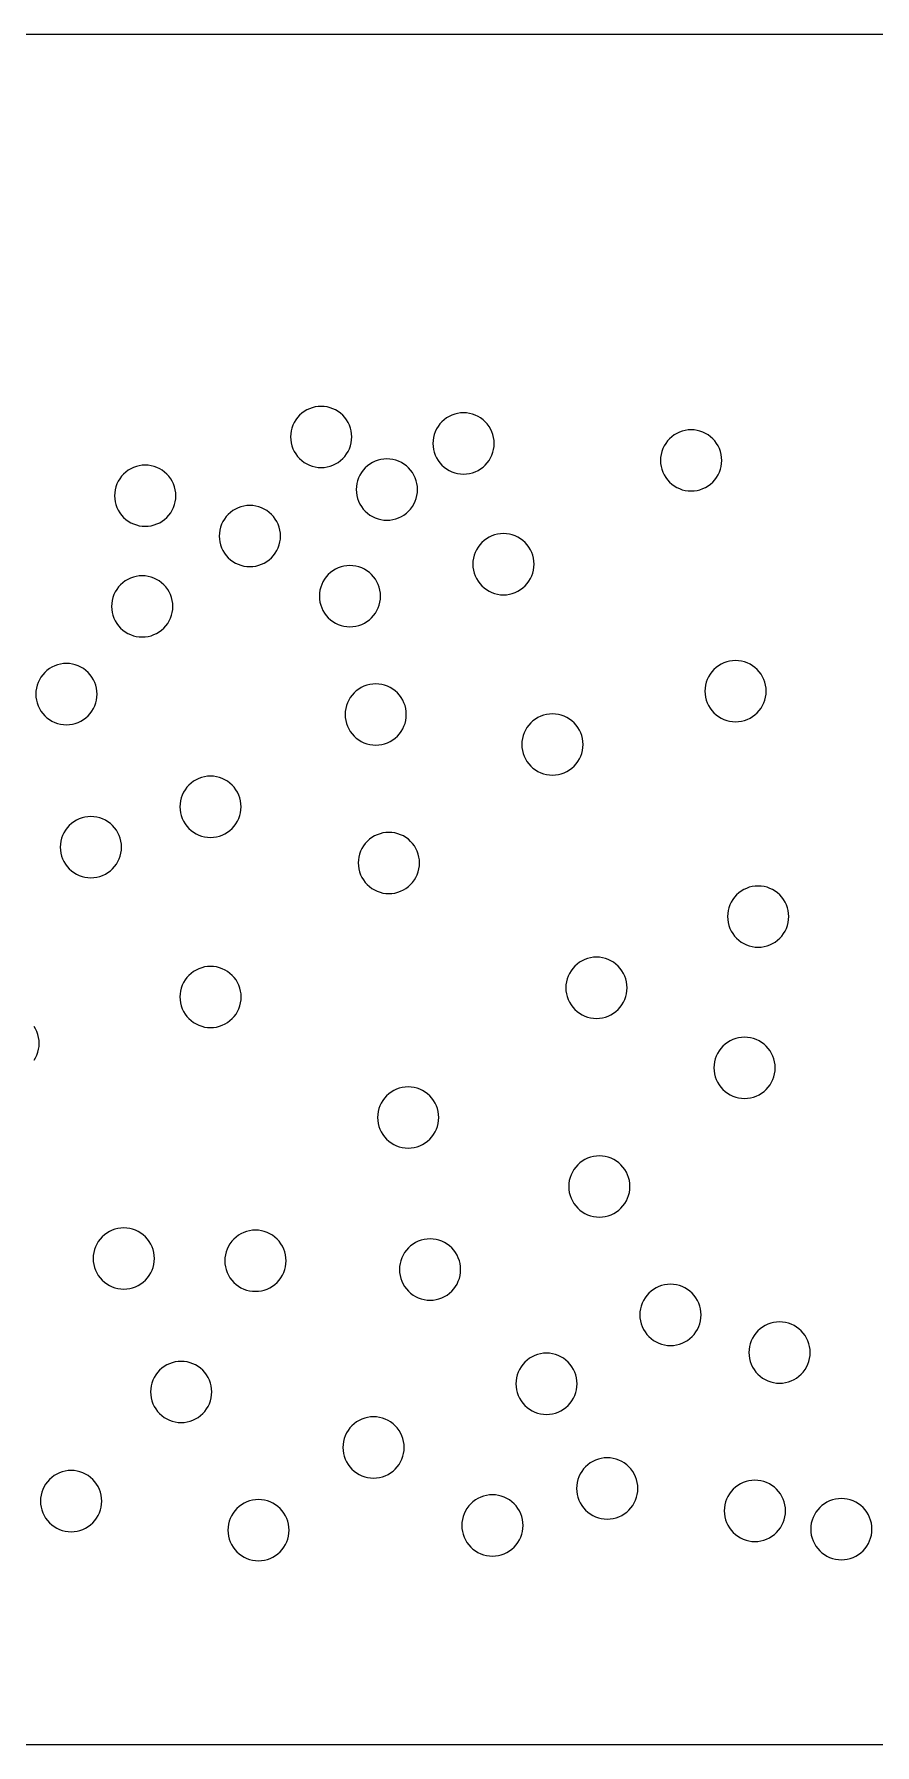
# Model space of a CAD drawing. Header units: millimetres. Extents: x 0 to 406, y 0 to 84.
# Drawn here: x 238.9 to 280.1, y 0 to 83.8 of the extents above; entities that cross this region are included whole.
import ezdxf

# ---------------------------------------------------------------- set-up
doc = ezdxf.new("R2010")
doc.units = ezdxf.units.MM

msp = doc.modelspace()

# ---------------------------------------------------------------- linework, layer by layer
at = {"color": 0}
for points in [[(0, 0), (0, 83.82), (406.4, 83.82), (406.4, 0), (0, 0)], [(254.05, 63.023), (254.149, 63.132), (254.236, 63.251), (254.312, 63.377), (254.375, 63.51), (254.425, 63.649), (254.46, 63.791), (254.482, 63.937), (254.489, 64.084), (254.482, 64.231), (254.46, 64.377), (254.425, 64.519), (254.375, 64.658), (254.312, 64.791), (254.236, 64.917), (254.149, 65.036), (254.05, 65.145), (253.941, 65.243), (253.823, 65.331), (253.696, 65.407), (253.563, 65.47), (253.425, 65.519), (253.282, 65.555), (253.136, 65.577), (252.989, 65.584), (252.842, 65.577), (252.697, 65.555), (252.554, 65.519), (252.415, 65.47), (252.282, 65.407), (252.156, 65.331), (252.038, 65.243), (251.929, 65.145), (251.83, 65.036), (251.742, 64.917), (251.666, 64.791), (251.603, 64.658), (251.554, 64.519), (251.518, 64.377), (251.496, 64.231), (251.489, 64.084), (251.496, 63.937), (251.518, 63.791), (251.554, 63.649), (251.603, 63.51), (251.666, 63.377), (251.742, 63.251), (251.83, 63.132), (251.929, 63.023), (252.038, 62.924), (252.156, 62.837), (252.282, 62.761), (252.415, 62.698), (252.554, 62.649), (252.697, 62.613), (252.842, 62.591), (252.989, 62.584), (253.136, 62.591), (253.282, 62.613), (253.425, 62.649), (253.563, 62.698), (253.696, 62.761), (253.823, 62.837), (253.941, 62.924), (254.05, 63.023)], [(261.127, 62.817), (261.215, 62.936), (261.291, 63.062), (261.353, 63.195), (261.403, 63.333), (261.439, 63.476), (261.46, 63.622), (261.468, 63.769), (261.46, 63.916), (261.439, 64.062), (261.403, 64.204), (261.353, 64.343), (261.291, 64.476), (261.215, 64.602), (261.127, 64.72), (261.028, 64.83), (260.919, 64.928), (260.801, 65.016), (260.675, 65.092), (260.542, 65.155), (260.403, 65.204), (260.26, 65.24), (260.115, 65.262), (259.968, 65.269), (259.821, 65.262), (259.675, 65.24), (259.532, 65.204), (259.394, 65.155), (259.261, 65.092), (259.134, 65.016), (259.016, 64.928), (258.907, 64.83), (258.808, 64.72), (258.72, 64.602), (258.645, 64.476), (258.582, 64.343), (258.532, 64.204), (258.496, 64.062), (258.475, 63.916), (258.468, 63.769), (258.475, 63.622), (258.496, 63.476), (258.532, 63.333), (258.582, 63.195), (258.645, 63.062), (258.72, 62.936), (258.808, 62.817), (258.907, 62.708), (259.016, 62.609), (259.134, 62.522), (259.261, 62.446), (259.394, 62.383), (259.532, 62.333), (259.675, 62.298), (259.821, 62.276), (259.968, 62.269), (260.115, 62.276), (260.26, 62.298), (260.403, 62.333), (260.542, 62.383), (260.675, 62.446), (260.801, 62.522), (260.919, 62.609), (261.028, 62.708), (261.127, 62.817)], [(272.177, 61.877), (272.276, 61.986), (272.364, 62.105), (272.44, 62.231), (272.503, 62.364), (272.552, 62.502), (272.588, 62.645), (272.61, 62.791), (272.617, 62.938), (272.61, 63.085), (272.588, 63.231), (272.552, 63.373), (272.503, 63.512), (272.44, 63.645), (272.364, 63.771), (272.276, 63.889), (272.177, 63.999), (272.068, 64.097), (271.95, 64.185), (271.824, 64.261), (271.691, 64.324), (271.552, 64.373), (271.409, 64.409), (271.264, 64.431), (271.117, 64.438), (270.97, 64.431), (270.824, 64.409), (270.681, 64.373), (270.543, 64.324), (270.41, 64.261), (270.283, 64.185), (270.165, 64.097), (270.056, 63.999), (269.957, 63.889), (269.87, 63.771), (269.794, 63.645), (269.731, 63.512), (269.681, 63.373), (269.646, 63.231), (269.624, 63.085), (269.617, 62.938), (269.624, 62.791), (269.646, 62.645), (269.681, 62.502), (269.731, 62.364), (269.794, 62.231), (269.87, 62.105), (269.957, 61.986), (270.056, 61.877), (270.165, 61.778), (270.283, 61.691), (270.41, 61.615), (270.543, 61.552), (270.681, 61.502), (270.824, 61.467), (270.97, 61.445), (271.117, 61.438), (271.264, 61.445), (271.409, 61.467), (271.552, 61.502), (271.691, 61.552), (271.824, 61.615), (271.95, 61.691), (272.068, 61.778), (272.177, 61.877)], [(257.271, 60.445), (257.37, 60.554), (257.457, 60.672), (257.533, 60.798), (257.596, 60.931), (257.646, 61.07), (257.681, 61.213), (257.703, 61.358), (257.71, 61.505), (257.703, 61.652), (257.681, 61.798), (257.646, 61.941), (257.596, 62.079), (257.533, 62.212), (257.457, 62.339), (257.37, 62.457), (257.271, 62.566), (257.162, 62.665), (257.044, 62.752), (256.917, 62.828), (256.784, 62.891), (256.646, 62.941), (256.503, 62.976), (256.357, 62.998), (256.21, 63.005), (256.063, 62.998), (255.918, 62.976), (255.775, 62.941), (255.636, 62.891), (255.503, 62.828), (255.377, 62.752), (255.259, 62.665), (255.15, 62.566), (255.051, 62.457), (254.963, 62.339), (254.887, 62.212), (254.824, 62.079), (254.775, 61.941), (254.739, 61.798), (254.717, 61.652), (254.71, 61.505), (254.717, 61.358), (254.739, 61.213), (254.775, 61.07), (254.824, 60.931), (254.887, 60.798), (254.963, 60.672), (255.051, 60.554), (255.15, 60.445), (255.259, 60.346), (255.377, 60.258), (255.503, 60.182), (255.636, 60.119), (255.775, 60.07), (255.918, 60.034), (256.063, 60.012), (256.21, 60.005), (256.357, 60.012), (256.503, 60.034), (256.646, 60.07), (256.784, 60.119), (256.917, 60.182), (257.044, 60.258), (257.162, 60.346), (257.271, 60.445)], [(245.428, 60.146), (245.527, 60.255), (245.615, 60.374), (245.69, 60.5), (245.753, 60.633), (245.803, 60.772), (245.839, 60.914), (245.86, 61.06), (245.868, 61.207), (245.86, 61.354), (245.839, 61.5), (245.803, 61.642), (245.753, 61.781), (245.69, 61.914), (245.615, 62.04), (245.527, 62.159), (245.428, 62.268), (245.319, 62.366), (245.201, 62.454), (245.075, 62.53), (244.942, 62.593), (244.803, 62.642), (244.66, 62.678), (244.515, 62.7), (244.368, 62.707), (244.221, 62.7), (244.075, 62.678), (243.932, 62.642), (243.794, 62.593), (243.66, 62.53), (243.534, 62.454), (243.416, 62.366), (243.307, 62.268), (243.208, 62.159), (243.12, 62.04), (243.045, 61.914), (242.982, 61.781), (242.932, 61.642), (242.896, 61.5), (242.875, 61.354), (242.868, 61.207), (242.875, 61.06), (242.896, 60.914), (242.932, 60.772), (242.982, 60.633), (243.045, 60.5), (243.12, 60.374), (243.208, 60.255), (243.307, 60.146), (243.416, 60.047), (243.534, 59.96), (243.66, 59.884), (243.794, 59.821), (243.932, 59.772), (244.075, 59.736), (244.221, 59.714), (244.368, 59.707), (244.515, 59.714), (244.66, 59.736), (244.803, 59.772), (244.942, 59.821), (245.075, 59.884), (245.201, 59.96), (245.319, 60.047), (245.428, 60.146)], [(250.555, 58.17), (250.654, 58.279), (250.742, 58.397), (250.818, 58.523), (250.881, 58.656), (250.93, 58.795), (250.966, 58.938), (250.988, 59.083), (250.995, 59.23), (250.988, 59.377), (250.966, 59.523), (250.93, 59.666), (250.881, 59.804), (250.818, 59.937), (250.742, 60.064), (250.654, 60.182), (250.555, 60.291), (250.446, 60.39), (250.328, 60.477), (250.202, 60.553), (250.069, 60.616), (249.93, 60.666), (249.787, 60.701), (249.642, 60.723), (249.495, 60.73), (249.348, 60.723), (249.202, 60.701), (249.059, 60.666), (248.921, 60.616), (248.788, 60.553), (248.661, 60.477), (248.543, 60.39), (248.434, 60.291), (248.335, 60.182), (248.248, 60.064), (248.172, 59.937), (248.109, 59.804), (248.059, 59.666), (248.024, 59.523), (248.002, 59.377), (247.995, 59.23), (248.002, 59.083), (248.024, 58.938), (248.059, 58.795), (248.109, 58.656), (248.172, 58.523), (248.248, 58.397), (248.335, 58.279), (248.434, 58.17), (248.543, 58.071), (248.661, 57.983), (248.788, 57.907), (248.921, 57.844), (249.059, 57.795), (249.202, 57.759), (249.348, 57.737), (249.495, 57.73), (249.642, 57.737), (249.787, 57.759), (249.93, 57.795), (250.069, 57.844), (250.202, 57.907), (250.328, 57.983), (250.446, 58.071), (250.555, 58.17)], [(262.982, 56.789), (263.081, 56.898), (263.168, 57.017), (263.244, 57.143), (263.307, 57.276), (263.356, 57.415), (263.392, 57.557), (263.414, 57.703), (263.421, 57.85), (263.414, 57.997), (263.392, 58.143), (263.356, 58.285), (263.307, 58.424), (263.244, 58.557), (263.168, 58.683), (263.081, 58.802), (262.982, 58.911), (262.873, 59.01), (262.754, 59.097), (262.628, 59.173), (262.495, 59.236), (262.356, 59.285), (262.214, 59.321), (262.068, 59.343), (261.921, 59.35), (261.774, 59.343), (261.628, 59.321), (261.486, 59.285), (261.347, 59.236), (261.214, 59.173), (261.088, 59.097), (260.969, 59.01), (260.86, 58.911), (260.762, 58.802), (260.674, 58.683), (260.598, 58.557), (260.535, 58.424), (260.486, 58.285), (260.45, 58.143), (260.428, 57.997), (260.421, 57.85), (260.428, 57.703), (260.45, 57.557), (260.486, 57.415), (260.535, 57.276), (260.598, 57.143), (260.674, 57.017), (260.762, 56.898), (260.86, 56.789), (260.969, 56.691), (261.088, 56.603), (261.214, 56.527), (261.347, 56.464), (261.486, 56.415), (261.628, 56.379), (261.774, 56.357), (261.921, 56.35), (262.068, 56.357), (262.214, 56.379), (262.356, 56.415), (262.495, 56.464), (262.628, 56.527), (262.754, 56.603), (262.873, 56.691), (262.982, 56.789)], [(245.281, 54.723), (245.38, 54.832), (245.468, 54.95), (245.543, 55.077), (245.606, 55.21), (245.656, 55.348), (245.692, 55.491), (245.713, 55.637), (245.72, 55.784), (245.713, 55.931), (245.692, 56.076), (245.656, 56.219), (245.606, 56.358), (245.543, 56.491), (245.468, 56.617), (245.38, 56.735), (245.281, 56.845), (245.172, 56.943), (245.054, 57.031), (244.927, 57.107), (244.794, 57.17), (244.656, 57.219), (244.513, 57.255), (244.367, 57.277), (244.22, 57.284), (244.073, 57.277), (243.928, 57.255), (243.785, 57.219), (243.646, 57.17), (243.513, 57.107), (243.387, 57.031), (243.269, 56.943), (243.16, 56.845), (243.061, 56.735), (242.973, 56.617), (242.897, 56.491), (242.835, 56.358), (242.785, 56.219), (242.749, 56.076), (242.728, 55.931), (242.72, 55.784), (242.728, 55.637), (242.749, 55.491), (242.785, 55.348), (242.835, 55.21), (242.897, 55.077), (242.973, 54.95), (243.061, 54.832), (243.16, 54.723), (243.269, 54.624), (243.387, 54.537), (243.513, 54.461), (243.646, 54.398), (243.785, 54.348), (243.928, 54.313), (244.073, 54.291), (244.22, 54.284), (244.367, 54.291), (244.513, 54.313), (244.656, 54.348), (244.794, 54.398), (244.927, 54.461), (245.054, 54.537), (245.172, 54.624), (245.281, 54.723)], [(255.461, 55.224), (255.559, 55.333), (255.647, 55.452), (255.723, 55.578), (255.786, 55.711), (255.835, 55.849), (255.871, 55.992), (255.893, 56.138), (255.9, 56.285), (255.893, 56.432), (255.871, 56.578), (255.835, 56.72), (255.786, 56.859), (255.723, 56.992), (255.647, 57.118), (255.559, 57.236), (255.461, 57.346), (255.352, 57.444), (255.233, 57.532), (255.107, 57.608), (254.974, 57.671), (254.835, 57.72), (254.693, 57.756), (254.547, 57.778), (254.4, 57.785), (254.253, 57.778), (254.107, 57.756), (253.965, 57.72), (253.826, 57.671), (253.693, 57.608), (253.567, 57.532), (253.448, 57.444), (253.339, 57.346), (253.24, 57.236), (253.153, 57.118), (253.077, 56.992), (253.014, 56.859), (252.965, 56.72), (252.929, 56.578), (252.907, 56.432), (252.9, 56.285), (252.907, 56.138), (252.929, 55.992), (252.965, 55.849), (253.014, 55.711), (253.077, 55.578), (253.153, 55.452), (253.24, 55.333), (253.339, 55.224), (253.448, 55.125), (253.567, 55.038), (253.693, 54.962), (253.826, 54.899), (253.965, 54.849), (254.107, 54.814), (254.253, 54.792), (254.4, 54.785), (254.547, 54.792), (254.693, 54.814), (254.835, 54.849), (254.974, 54.899), (255.107, 54.962), (255.233, 55.038), (255.352, 55.125), (255.461, 55.224)], [(241.565, 50.424), (241.664, 50.533), (241.752, 50.651), (241.828, 50.778), (241.89, 50.911), (241.94, 51.049), (241.976, 51.192), (241.997, 51.338), (242.005, 51.485), (241.997, 51.632), (241.976, 51.777), (241.94, 51.92), (241.89, 52.059), (241.828, 52.192), (241.752, 52.318), (241.664, 52.436), (241.565, 52.545), (241.456, 52.644), (241.338, 52.732), (241.212, 52.808), (241.079, 52.871), (240.94, 52.92), (240.797, 52.956), (240.652, 52.978), (240.505, 52.985), (240.358, 52.978), (240.212, 52.956), (240.069, 52.92), (239.931, 52.871), (239.798, 52.808), (239.671, 52.732), (239.553, 52.644), (239.444, 52.545), (239.345, 52.436), (239.257, 52.318), (239.182, 52.192), (239.119, 52.059), (239.069, 51.92), (239.033, 51.777), (239.012, 51.632), (239.005, 51.485), (239.012, 51.338), (239.033, 51.192), (239.069, 51.049), (239.119, 50.911), (239.182, 50.778), (239.257, 50.651), (239.345, 50.533), (239.444, 50.424), (239.553, 50.325), (239.671, 50.238), (239.798, 50.162), (239.931, 50.099), (240.069, 50.049), (240.212, 50.014), (240.358, 49.992), (240.505, 49.985), (240.652, 49.992), (240.797, 50.014), (240.94, 50.049), (241.079, 50.099), (241.212, 50.162), (241.338, 50.238), (241.456, 50.325), (241.565, 50.424)], [(274.356, 50.569), (274.455, 50.679), (274.543, 50.797), (274.618, 50.923), (274.681, 51.056), (274.731, 51.195), (274.767, 51.337), (274.788, 51.483), (274.796, 51.63), (274.788, 51.777), (274.767, 51.923), (274.731, 52.066), (274.681, 52.204), (274.618, 52.337), (274.543, 52.463), (274.455, 52.582), (274.356, 52.691), (274.247, 52.79), (274.129, 52.877), (274.003, 52.953), (273.87, 53.016), (273.731, 53.066), (273.588, 53.101), (273.443, 53.123), (273.296, 53.13), (273.148, 53.123), (273.003, 53.101), (272.86, 53.066), (272.721, 53.016), (272.588, 52.953), (272.462, 52.877), (272.344, 52.79), (272.235, 52.691), (272.136, 52.582), (272.048, 52.463), (271.973, 52.337), (271.91, 52.204), (271.86, 52.066), (271.824, 51.923), (271.803, 51.777), (271.796, 51.63), (271.803, 51.483), (271.824, 51.337), (271.86, 51.195), (271.91, 51.056), (271.973, 50.923), (272.048, 50.797), (272.136, 50.679), (272.235, 50.569), (272.344, 50.471), (272.462, 50.383), (272.588, 50.307), (272.721, 50.244), (272.86, 50.195), (273.003, 50.159), (273.148, 50.137), (273.296, 50.13), (273.443, 50.137), (273.588, 50.159), (273.731, 50.195), (273.87, 50.244), (274.003, 50.307), (274.129, 50.383), (274.247, 50.471), (274.356, 50.569)], [(256.722, 49.426), (256.821, 49.535), (256.909, 49.653), (256.984, 49.779), (257.047, 49.912), (257.097, 50.051), (257.133, 50.194), (257.154, 50.339), (257.161, 50.486), (257.154, 50.634), (257.133, 50.779), (257.097, 50.922), (257.047, 51.061), (256.984, 51.194), (256.909, 51.32), (256.821, 51.438), (256.722, 51.547), (256.613, 51.646), (256.495, 51.734), (256.369, 51.809), (256.235, 51.872), (256.097, 51.922), (255.954, 51.958), (255.808, 51.979), (255.661, 51.986), (255.514, 51.979), (255.369, 51.958), (255.226, 51.922), (255.087, 51.872), (254.954, 51.809), (254.828, 51.734), (254.71, 51.646), (254.601, 51.547), (254.502, 51.438), (254.414, 51.32), (254.339, 51.194), (254.276, 51.061), (254.226, 50.922), (254.19, 50.779), (254.169, 50.634), (254.161, 50.486), (254.169, 50.339), (254.19, 50.194), (254.226, 50.051), (254.276, 49.912), (254.339, 49.779), (254.414, 49.653), (254.502, 49.535), (254.601, 49.426), (254.71, 49.327), (254.828, 49.239), (254.954, 49.164), (255.087, 49.101), (255.226, 49.051), (255.369, 49.015), (255.514, 48.994), (255.661, 48.986), (255.808, 48.994), (255.954, 49.015), (256.097, 49.051), (256.235, 49.101), (256.369, 49.164), (256.495, 49.239), (256.613, 49.327), (256.722, 49.426)], [(265.38, 47.955), (265.479, 48.064), (265.567, 48.182), (265.642, 48.309), (265.705, 48.442), (265.755, 48.58), (265.791, 48.723), (265.812, 48.869), (265.819, 49.016), (265.812, 49.163), (265.791, 49.308), (265.755, 49.451), (265.705, 49.59), (265.642, 49.723), (265.567, 49.849), (265.479, 49.967), (265.38, 50.076), (265.271, 50.175), (265.153, 50.263), (265.026, 50.339), (264.893, 50.402), (264.755, 50.451), (264.612, 50.487), (264.466, 50.509), (264.319, 50.516), (264.172, 50.509), (264.027, 50.487), (263.884, 50.451), (263.745, 50.402), (263.612, 50.339), (263.486, 50.263), (263.368, 50.175), (263.259, 50.076), (263.16, 49.967), (263.072, 49.849), (262.996, 49.723), (262.934, 49.59), (262.884, 49.451), (262.848, 49.308), (262.827, 49.163), (262.819, 49.016), (262.827, 48.869), (262.848, 48.723), (262.884, 48.58), (262.934, 48.442), (262.996, 48.309), (263.072, 48.182), (263.16, 48.064), (263.259, 47.955), (263.368, 47.856), (263.486, 47.769), (263.612, 47.693), (263.745, 47.63), (263.884, 47.58), (264.027, 47.545), (264.172, 47.523), (264.319, 47.516), (264.466, 47.523), (264.612, 47.545), (264.755, 47.58), (264.893, 47.63), (265.026, 47.693), (265.153, 47.769), (265.271, 47.856), (265.38, 47.955)], [(248.626, 44.905), (248.724, 45.014), (248.812, 45.132), (248.888, 45.258), (248.951, 45.391), (249, 45.53), (249.036, 45.673), (249.058, 45.818), (249.065, 45.965), (249.058, 46.112), (249.036, 46.258), (249, 46.401), (248.951, 46.539), (248.888, 46.672), (248.812, 46.799), (248.724, 46.917), (248.626, 47.026), (248.517, 47.125), (248.398, 47.212), (248.272, 47.288), (248.139, 47.351), (248, 47.401), (247.858, 47.436), (247.712, 47.458), (247.565, 47.465), (247.418, 47.458), (247.272, 47.436), (247.13, 47.401), (246.991, 47.351), (246.858, 47.288), (246.732, 47.212), (246.613, 47.125), (246.504, 47.026), (246.405, 46.917), (246.318, 46.799), (246.242, 46.672), (246.179, 46.539), (246.13, 46.401), (246.094, 46.258), (246.072, 46.112), (246.065, 45.965), (246.072, 45.818), (246.094, 45.673), (246.13, 45.53), (246.179, 45.391), (246.242, 45.258), (246.318, 45.132), (246.405, 45.014), (246.504, 44.905), (246.613, 44.806), (246.732, 44.718), (246.858, 44.642), (246.991, 44.579), (247.13, 44.53), (247.272, 44.494), (247.418, 44.472), (247.565, 44.465), (247.712, 44.472), (247.858, 44.494), (248, 44.53), (248.139, 44.579), (248.272, 44.642), (248.398, 44.718), (248.517, 44.806), (248.626, 44.905)], [(242.766, 42.925), (242.865, 43.034), (242.953, 43.152), (243.028, 43.278), (243.091, 43.411), (243.141, 43.55), (243.177, 43.693), (243.198, 43.838), (243.205, 43.985), (243.198, 44.132), (243.177, 44.278), (243.141, 44.421), (243.091, 44.559), (243.028, 44.692), (242.953, 44.819), (242.865, 44.937), (242.766, 45.046), (242.657, 45.145), (242.539, 45.233), (242.412, 45.308), (242.279, 45.371), (242.141, 45.421), (241.998, 45.457), (241.852, 45.478), (241.705, 45.485), (241.558, 45.478), (241.413, 45.457), (241.27, 45.421), (241.131, 45.371), (240.998, 45.308), (240.872, 45.233), (240.754, 45.145), (240.645, 45.046), (240.546, 44.937), (240.458, 44.819), (240.382, 44.692), (240.32, 44.559), (240.27, 44.421), (240.234, 44.278), (240.213, 44.132), (240.205, 43.985), (240.213, 43.838), (240.234, 43.693), (240.27, 43.55), (240.32, 43.411), (240.382, 43.278), (240.458, 43.152), (240.546, 43.034), (240.645, 42.925), (240.754, 42.826), (240.872, 42.738), (240.998, 42.662), (241.131, 42.6), (241.27, 42.55), (241.413, 42.514), (241.558, 42.493), (241.705, 42.485), (241.852, 42.493), (241.998, 42.514), (242.141, 42.55), (242.279, 42.6), (242.412, 42.662), (242.539, 42.738), (242.657, 42.826), (242.766, 42.925)], [(257.37, 42.148), (257.468, 42.258), (257.556, 42.376), (257.632, 42.502), (257.695, 42.635), (257.744, 42.774), (257.78, 42.917), (257.802, 43.062), (257.809, 43.209), (257.802, 43.356), (257.78, 43.502), (257.744, 43.645), (257.695, 43.783), (257.632, 43.916), (257.556, 44.043), (257.468, 44.161), (257.37, 44.27), (257.261, 44.369), (257.142, 44.456), (257.016, 44.532), (256.883, 44.595), (256.744, 44.645), (256.602, 44.68), (256.456, 44.702), (256.309, 44.709), (256.162, 44.702), (256.016, 44.68), (255.874, 44.645), (255.735, 44.595), (255.602, 44.532), (255.476, 44.456), (255.357, 44.369), (255.248, 44.27), (255.149, 44.161), (255.062, 44.043), (254.986, 43.916), (254.923, 43.783), (254.874, 43.645), (254.838, 43.502), (254.816, 43.356), (254.809, 43.209), (254.816, 43.062), (254.838, 42.917), (254.874, 42.774), (254.923, 42.635), (254.986, 42.502), (255.062, 42.376), (255.149, 42.258), (255.248, 42.148), (255.357, 42.05), (255.476, 41.962), (255.602, 41.886), (255.735, 41.823), (255.874, 41.774), (256.016, 41.738), (256.162, 41.716), (256.309, 41.709), (256.456, 41.716), (256.602, 41.738), (256.744, 41.774), (256.883, 41.823), (257.016, 41.886), (257.142, 41.962), (257.261, 42.05), (257.37, 42.148)], [(275.465, 39.52), (275.564, 39.63), (275.651, 39.748), (275.727, 39.874), (275.79, 40.007), (275.84, 40.146), (275.875, 40.289), (275.897, 40.434), (275.904, 40.581), (275.897, 40.728), (275.875, 40.874), (275.84, 41.017), (275.79, 41.155), (275.727, 41.288), (275.651, 41.414), (275.564, 41.533), (275.465, 41.642), (275.356, 41.741), (275.237, 41.828), (275.111, 41.904), (274.978, 41.967), (274.84, 42.017), (274.697, 42.052), (274.551, 42.074), (274.404, 42.081), (274.257, 42.074), (274.111, 42.052), (273.969, 42.017), (273.83, 41.967), (273.697, 41.904), (273.571, 41.828), (273.453, 41.741), (273.343, 41.642), (273.245, 41.533), (273.157, 41.414), (273.081, 41.288), (273.018, 41.155), (272.969, 41.017), (272.933, 40.874), (272.911, 40.728), (272.904, 40.581), (272.911, 40.434), (272.933, 40.289), (272.969, 40.146), (273.018, 40.007), (273.081, 39.874), (273.157, 39.748), (273.245, 39.63), (273.343, 39.52), (273.453, 39.422), (273.571, 39.334), (273.697, 39.258), (273.83, 39.195), (273.969, 39.146), (274.111, 39.11), (274.257, 39.088), (274.404, 39.081), (274.551, 39.088), (274.697, 39.11), (274.84, 39.146), (274.978, 39.195), (275.111, 39.258), (275.237, 39.334), (275.356, 39.422), (275.465, 39.52)], [(267.539, 36.034), (267.638, 36.143), (267.725, 36.261), (267.801, 36.388), (267.864, 36.521), (267.914, 36.659), (267.949, 36.802), (267.971, 36.948), (267.978, 37.095), (267.971, 37.242), (267.949, 37.387), (267.914, 37.53), (267.864, 37.669), (267.801, 37.802), (267.725, 37.928), (267.638, 38.046), (267.539, 38.155), (267.43, 38.254), (267.311, 38.342), (267.185, 38.418), (267.052, 38.48), (266.914, 38.53), (266.771, 38.566), (266.625, 38.587), (266.478, 38.595), (266.331, 38.587), (266.185, 38.566), (266.043, 38.53), (265.904, 38.48), (265.771, 38.418), (265.645, 38.342), (265.527, 38.254), (265.417, 38.155), (265.319, 38.046), (265.231, 37.928), (265.155, 37.802), (265.092, 37.669), (265.043, 37.53), (265.007, 37.387), (264.985, 37.242), (264.978, 37.095), (264.985, 36.948), (265.007, 36.802), (265.043, 36.659), (265.092, 36.521), (265.155, 36.388), (265.231, 36.261), (265.319, 36.143), (265.417, 36.034), (265.527, 35.935), (265.645, 35.847), (265.771, 35.772), (265.904, 35.709), (266.043, 35.659), (266.185, 35.623), (266.331, 35.602), (266.478, 35.595), (266.625, 35.602), (266.771, 35.623), (266.914, 35.659), (267.052, 35.709), (267.185, 35.772), (267.311, 35.847), (267.43, 35.935), (267.539, 36.034)], [(248.63, 35.582), (248.728, 35.691), (248.816, 35.809), (248.892, 35.935), (248.955, 36.069), (249.004, 36.207), (249.04, 36.35), (249.062, 36.496), (249.069, 36.643), (249.062, 36.79), (249.04, 36.935), (249.004, 37.078), (248.955, 37.217), (248.892, 37.35), (248.816, 37.476), (248.728, 37.594), (248.63, 37.703), (248.52, 37.802), (248.402, 37.89), (248.276, 37.965), (248.143, 38.028), (248.004, 38.078), (247.862, 38.114), (247.716, 38.135), (247.569, 38.143), (247.422, 38.135), (247.276, 38.114), (247.133, 38.078), (246.995, 38.028), (246.862, 37.965), (246.736, 37.89), (246.617, 37.802), (246.508, 37.703), (246.409, 37.594), (246.322, 37.476), (246.246, 37.35), (246.183, 37.217), (246.133, 37.078), (246.098, 36.935), (246.076, 36.79), (246.069, 36.643), (246.076, 36.496), (246.098, 36.35), (246.133, 36.207), (246.183, 36.069), (246.246, 35.935), (246.322, 35.809), (246.409, 35.691), (246.508, 35.582), (246.617, 35.483), (246.736, 35.395), (246.862, 35.32), (246.995, 35.257), (247.133, 35.207), (247.276, 35.171), (247.422, 35.15), (247.569, 35.143), (247.716, 35.15), (247.862, 35.171), (248.004, 35.207), (248.143, 35.257), (248.276, 35.32), (248.402, 35.395), (248.52, 35.483), (248.63, 35.582)], [(238.916, 33.539), (238.991, 33.665), (239.054, 33.798), (239.104, 33.937), (239.14, 34.079), (239.161, 34.225), (239.169, 34.372), (239.161, 34.519), (239.14, 34.665), (239.104, 34.807), (239.054, 34.946), (238.991, 35.079), (238.916, 35.205)], [(274.798, 32.109), (274.897, 32.218), (274.985, 32.336), (275.061, 32.463), (275.123, 32.596), (275.173, 32.734), (275.209, 32.877), (275.23, 33.023), (275.238, 33.17), (275.23, 33.317), (275.209, 33.462), (275.173, 33.605), (275.123, 33.744), (275.061, 33.877), (274.985, 34.003), (274.897, 34.121), (274.798, 34.23), (274.689, 34.329), (274.571, 34.417), (274.445, 34.493), (274.312, 34.556), (274.173, 34.605), (274.03, 34.641), (273.885, 34.663), (273.738, 34.67), (273.591, 34.663), (273.445, 34.641), (273.302, 34.605), (273.164, 34.556), (273.031, 34.493), (272.904, 34.417), (272.786, 34.329), (272.677, 34.23), (272.578, 34.121), (272.49, 34.003), (272.415, 33.877), (272.352, 33.744), (272.302, 33.605), (272.266, 33.462), (272.245, 33.317), (272.238, 33.17), (272.245, 33.023), (272.266, 32.877), (272.302, 32.734), (272.352, 32.596), (272.415, 32.463), (272.49, 32.336), (272.578, 32.218), (272.677, 32.109), (272.786, 32.01), (272.904, 31.923), (273.031, 31.847), (273.164, 31.784), (273.302, 31.734), (273.445, 31.699), (273.591, 31.677), (273.738, 31.67), (273.885, 31.677), (274.03, 31.699), (274.173, 31.734), (274.312, 31.784), (274.445, 31.847), (274.571, 31.923), (274.689, 32.01), (274.798, 32.109)], [(258.314, 29.678), (258.412, 29.787), (258.5, 29.905), (258.576, 30.031), (258.639, 30.165), (258.688, 30.303), (258.724, 30.446), (258.746, 30.592), (258.753, 30.739), (258.746, 30.886), (258.724, 31.031), (258.688, 31.174), (258.639, 31.313), (258.576, 31.446), (258.5, 31.572), (258.412, 31.69), (258.314, 31.799), (258.205, 31.898), (258.086, 31.986), (257.96, 32.061), (257.827, 32.124), (257.688, 32.174), (257.546, 32.21), (257.4, 32.231), (257.253, 32.239), (257.106, 32.231), (256.96, 32.21), (256.817, 32.174), (256.679, 32.124), (256.546, 32.061), (256.42, 31.986), (256.301, 31.898), (256.192, 31.799), (256.093, 31.69), (256.006, 31.572), (255.93, 31.446), (255.867, 31.313), (255.818, 31.174), (255.782, 31.031), (255.76, 30.886), (255.753, 30.739), (255.76, 30.592), (255.782, 30.446), (255.818, 30.303), (255.867, 30.165), (255.93, 30.031), (256.006, 29.905), (256.093, 29.787), (256.192, 29.678), (256.301, 29.579), (256.42, 29.491), (256.546, 29.416), (256.679, 29.353), (256.817, 29.303), (256.96, 29.267), (257.106, 29.246), (257.253, 29.239), (257.4, 29.246), (257.546, 29.267), (257.688, 29.303), (257.827, 29.353), (257.96, 29.416), (258.086, 29.491), (258.205, 29.579), (258.314, 29.678)], [(267.68, 26.297), (267.779, 26.406), (267.867, 26.525), (267.943, 26.651), (268.006, 26.784), (268.055, 26.923), (268.091, 27.065), (268.112, 27.211), (268.12, 27.358), (268.112, 27.505), (268.091, 27.651), (268.055, 27.793), (268.006, 27.932), (267.943, 28.065), (267.867, 28.191), (267.779, 28.31), (267.68, 28.419), (267.571, 28.517), (267.453, 28.605), (267.327, 28.681), (267.194, 28.744), (267.055, 28.793), (266.912, 28.829), (266.767, 28.851), (266.62, 28.858), (266.473, 28.851), (266.327, 28.829), (266.184, 28.793), (266.046, 28.744), (265.913, 28.681), (265.786, 28.605), (265.668, 28.517), (265.559, 28.419), (265.46, 28.31), (265.373, 28.191), (265.297, 28.065), (265.234, 27.932), (265.184, 27.793), (265.149, 27.651), (265.127, 27.505), (265.12, 27.358), (265.127, 27.211), (265.149, 27.065), (265.184, 26.923), (265.234, 26.784), (265.297, 26.651), (265.373, 26.525), (265.46, 26.406), (265.559, 26.297), (265.668, 26.198), (265.786, 26.111), (265.913, 26.035), (266.046, 25.972), (266.184, 25.923), (266.327, 25.887), (266.473, 25.865), (266.62, 25.858), (266.767, 25.865), (266.912, 25.887), (267.055, 25.923), (267.194, 25.972), (267.327, 26.035), (267.453, 26.111), (267.571, 26.198), (267.68, 26.297)], [(244.376, 22.767), (244.474, 22.876), (244.562, 22.995), (244.638, 23.121), (244.701, 23.254), (244.75, 23.393), (244.786, 23.535), (244.808, 23.681), (244.815, 23.828), (244.808, 23.975), (244.786, 24.121), (244.75, 24.263), (244.701, 24.402), (244.638, 24.535), (244.562, 24.661), (244.474, 24.78), (244.376, 24.889), (244.267, 24.987), (244.148, 25.075), (244.022, 25.151), (243.889, 25.214), (243.75, 25.263), (243.608, 25.299), (243.462, 25.321), (243.315, 25.328), (243.168, 25.321), (243.022, 25.299), (242.88, 25.263), (242.741, 25.214), (242.608, 25.151), (242.482, 25.075), (242.363, 24.987), (242.254, 24.889), (242.155, 24.78), (242.068, 24.661), (241.992, 24.535), (241.929, 24.402), (241.88, 24.263), (241.844, 24.121), (241.822, 23.975), (241.815, 23.828), (241.822, 23.681), (241.844, 23.535), (241.88, 23.393), (241.929, 23.254), (241.992, 23.121), (242.068, 22.995), (242.155, 22.876), (242.254, 22.767), (242.363, 22.668), (242.482, 22.581), (242.608, 22.505), (242.741, 22.442), (242.88, 22.393), (243.022, 22.357), (243.168, 22.335), (243.315, 22.328), (243.462, 22.335), (243.608, 22.357), (243.75, 22.393), (243.889, 22.442), (244.022, 22.505), (244.148, 22.581), (244.267, 22.668), (244.376, 22.767)], [(250.827, 22.66), (250.926, 22.769), (251.014, 22.887), (251.089, 23.013), (251.152, 23.146), (251.202, 23.285), (251.238, 23.428), (251.259, 23.573), (251.266, 23.72), (251.259, 23.867), (251.238, 24.013), (251.202, 24.156), (251.152, 24.294), (251.089, 24.427), (251.014, 24.554), (250.926, 24.672), (250.827, 24.781), (250.718, 24.88), (250.6, 24.967), (250.473, 25.043), (250.34, 25.106), (250.202, 25.156), (250.059, 25.191), (249.913, 25.213), (249.766, 25.22), (249.619, 25.213), (249.474, 25.191), (249.331, 25.156), (249.192, 25.106), (249.059, 25.043), (248.933, 24.967), (248.815, 24.88), (248.706, 24.781), (248.607, 24.672), (248.519, 24.554), (248.443, 24.427), (248.381, 24.294), (248.331, 24.156), (248.295, 24.013), (248.274, 23.867), (248.266, 23.72), (248.274, 23.573), (248.295, 23.428), (248.331, 23.285), (248.381, 23.146), (248.443, 23.013), (248.519, 22.887), (248.607, 22.769), (248.706, 22.66), (248.815, 22.561), (248.933, 22.473), (249.059, 22.397), (249.192, 22.334), (249.331, 22.285), (249.474, 22.249), (249.619, 22.227), (249.766, 22.22), (249.913, 22.227), (250.059, 22.249), (250.202, 22.285), (250.34, 22.334), (250.473, 22.397), (250.6, 22.473), (250.718, 22.561), (250.827, 22.66)], [(259.384, 22.226), (259.483, 22.335), (259.57, 22.453), (259.646, 22.579), (259.709, 22.712), (259.759, 22.851), (259.794, 22.994), (259.816, 23.139), (259.823, 23.286), (259.816, 23.433), (259.794, 23.579), (259.759, 23.722), (259.709, 23.86), (259.646, 23.993), (259.57, 24.12), (259.483, 24.238), (259.384, 24.347), (259.275, 24.446), (259.157, 24.533), (259.03, 24.609), (258.897, 24.672), (258.759, 24.722), (258.616, 24.757), (258.47, 24.779), (258.323, 24.786), (258.176, 24.779), (258.031, 24.757), (257.888, 24.722), (257.749, 24.672), (257.616, 24.609), (257.49, 24.533), (257.372, 24.446), (257.263, 24.347), (257.164, 24.238), (257.076, 24.12), (257, 23.993), (256.937, 23.86), (256.888, 23.722), (256.852, 23.579), (256.83, 23.433), (256.823, 23.286), (256.83, 23.139), (256.852, 22.994), (256.888, 22.851), (256.937, 22.712), (257, 22.579), (257.076, 22.453), (257.164, 22.335), (257.263, 22.226), (257.372, 22.127), (257.49, 22.039), (257.616, 21.963), (257.749, 21.9), (257.888, 21.851), (258.031, 21.815), (258.176, 21.793), (258.323, 21.786), (258.47, 21.793), (258.616, 21.815), (258.759, 21.851), (258.897, 21.9), (259.03, 21.963), (259.157, 22.039), (259.275, 22.127), (259.384, 22.226)], [(271.165, 20.002), (271.264, 20.111), (271.352, 20.23), (271.428, 20.356), (271.491, 20.489), (271.54, 20.628), (271.576, 20.77), (271.598, 20.916), (271.605, 21.063), (271.598, 21.21), (271.576, 21.356), (271.54, 21.498), (271.491, 21.637), (271.428, 21.77), (271.352, 21.896), (271.264, 22.015), (271.165, 22.124), (271.056, 22.223), (270.938, 22.31), (270.812, 22.386), (270.679, 22.449), (270.54, 22.498), (270.397, 22.534), (270.252, 22.556), (270.105, 22.563), (269.958, 22.556), (269.812, 22.534), (269.669, 22.498), (269.531, 22.449), (269.398, 22.386), (269.271, 22.31), (269.153, 22.223), (269.044, 22.124), (268.945, 22.015), (268.858, 21.896), (268.782, 21.77), (268.719, 21.637), (268.669, 21.498), (268.634, 21.356), (268.612, 21.21), (268.605, 21.063), (268.612, 20.916), (268.634, 20.77), (268.669, 20.628), (268.719, 20.489), (268.782, 20.356), (268.858, 20.23), (268.945, 20.111), (269.044, 20.002), (269.153, 19.904), (269.271, 19.816), (269.398, 19.74), (269.531, 19.677), (269.669, 19.628), (269.812, 19.592), (269.958, 19.57), (270.105, 19.563), (270.252, 19.57), (270.397, 19.592), (270.54, 19.628), (270.679, 19.677), (270.812, 19.74), (270.938, 19.816), (271.056, 19.904), (271.165, 20.002)], [(276.512, 18.158), (276.611, 18.267), (276.699, 18.385), (276.774, 18.512), (276.837, 18.645), (276.887, 18.783), (276.923, 18.926), (276.944, 19.072), (276.952, 19.219), (276.944, 19.366), (276.923, 19.511), (276.887, 19.654), (276.837, 19.793), (276.774, 19.926), (276.699, 20.052), (276.611, 20.17), (276.512, 20.279), (276.403, 20.378), (276.285, 20.466), (276.159, 20.541), (276.026, 20.604), (275.887, 20.654), (275.744, 20.69), (275.599, 20.711), (275.452, 20.719), (275.305, 20.711), (275.159, 20.69), (275.016, 20.654), (274.878, 20.604), (274.744, 20.541), (274.618, 20.466), (274.5, 20.378), (274.391, 20.279), (274.292, 20.17), (274.204, 20.052), (274.129, 19.926), (274.066, 19.793), (274.016, 19.654), (273.98, 19.511), (273.959, 19.366), (273.952, 19.219), (273.959, 19.072), (273.98, 18.926), (274.016, 18.783), (274.066, 18.645), (274.129, 18.512), (274.204, 18.385), (274.292, 18.267), (274.391, 18.158), (274.5, 18.059), (274.618, 17.971), (274.744, 17.896), (274.878, 17.833), (275.016, 17.783), (275.159, 17.747), (275.305, 17.726), (275.452, 17.719), (275.599, 17.726), (275.744, 17.747), (275.887, 17.783), (276.026, 17.833), (276.159, 17.896), (276.285, 17.971), (276.403, 18.059), (276.512, 18.158)], [(247.188, 16.228), (247.287, 16.337), (247.375, 16.455), (247.45, 16.581), (247.513, 16.714), (247.563, 16.853), (247.599, 16.996), (247.62, 17.141), (247.627, 17.288), (247.62, 17.435), (247.599, 17.581), (247.563, 17.724), (247.513, 17.862), (247.45, 17.995), (247.375, 18.122), (247.287, 18.24), (247.188, 18.349), (247.079, 18.448), (246.961, 18.536), (246.835, 18.611), (246.701, 18.674), (246.563, 18.724), (246.42, 18.759), (246.274, 18.781), (246.127, 18.788), (245.98, 18.781), (245.835, 18.759), (245.692, 18.724), (245.553, 18.674), (245.42, 18.611), (245.294, 18.536), (245.176, 18.448), (245.067, 18.349), (244.968, 18.24), (244.88, 18.122), (244.805, 17.995), (244.742, 17.862), (244.692, 17.724), (244.656, 17.581), (244.635, 17.435), (244.627, 17.288), (244.635, 17.141), (244.656, 16.996), (244.692, 16.853), (244.742, 16.714), (244.805, 16.581), (244.88, 16.455), (244.968, 16.337), (245.067, 16.228), (245.176, 16.129), (245.294, 16.041), (245.42, 15.965), (245.553, 15.902), (245.692, 15.853), (245.835, 15.817), (245.98, 15.796), (246.127, 15.788), (246.274, 15.796), (246.42, 15.817), (246.563, 15.853), (246.701, 15.902), (246.835, 15.965), (246.961, 16.041), (247.079, 16.129), (247.188, 16.228)], [(265.091, 16.629), (265.19, 16.739), (265.278, 16.857), (265.353, 16.983), (265.416, 17.116), (265.466, 17.255), (265.502, 17.397), (265.523, 17.543), (265.53, 17.69), (265.523, 17.837), (265.502, 17.983), (265.466, 18.126), (265.416, 18.264), (265.353, 18.397), (265.278, 18.523), (265.19, 18.642), (265.091, 18.751), (264.982, 18.85), (264.864, 18.937), (264.738, 19.013), (264.605, 19.076), (264.466, 19.126), (264.323, 19.161), (264.178, 19.183), (264.03, 19.19), (263.883, 19.183), (263.738, 19.161), (263.595, 19.126), (263.456, 19.076), (263.323, 19.013), (263.197, 18.937), (263.079, 18.85), (262.97, 18.751), (262.871, 18.642), (262.783, 18.523), (262.708, 18.397), (262.645, 18.264), (262.595, 18.126), (262.559, 17.983), (262.538, 17.837), (262.53, 17.69), (262.538, 17.543), (262.559, 17.397), (262.595, 17.255), (262.645, 17.116), (262.708, 16.983), (262.783, 16.857), (262.871, 16.739), (262.97, 16.629), (263.079, 16.531), (263.197, 16.443), (263.323, 16.367), (263.456, 16.304), (263.595, 16.255), (263.738, 16.219), (263.883, 16.197), (264.03, 16.19), (264.178, 16.197), (264.323, 16.219), (264.466, 16.255), (264.605, 16.304), (264.738, 16.367), (264.864, 16.443), (264.982, 16.531), (265.091, 16.629)], [(256.618, 13.511), (256.717, 13.62), (256.804, 13.738), (256.88, 13.864), (256.943, 13.997), (256.993, 14.136), (257.028, 14.279), (257.05, 14.424), (257.057, 14.571), (257.05, 14.719), (257.028, 14.864), (256.993, 15.007), (256.943, 15.146), (256.88, 15.279), (256.804, 15.405), (256.717, 15.523), (256.618, 15.632), (256.509, 15.731), (256.39, 15.819), (256.264, 15.894), (256.131, 15.957), (255.993, 16.007), (255.85, 16.043), (255.704, 16.064), (255.557, 16.071), (255.41, 16.064), (255.264, 16.043), (255.122, 16.007), (254.983, 15.957), (254.85, 15.894), (254.724, 15.819), (254.606, 15.731), (254.496, 15.632), (254.398, 15.523), (254.31, 15.405), (254.234, 15.279), (254.171, 15.146), (254.122, 15.007), (254.086, 14.864), (254.064, 14.719), (254.057, 14.571), (254.064, 14.424), (254.086, 14.279), (254.122, 14.136), (254.171, 13.997), (254.234, 13.864), (254.31, 13.738), (254.398, 13.62), (254.496, 13.511), (254.606, 13.412), (254.724, 13.324), (254.85, 13.249), (254.983, 13.186), (255.122, 13.136), (255.264, 13.1), (255.41, 13.079), (255.557, 13.071), (255.704, 13.079), (255.85, 13.1), (255.993, 13.136), (256.131, 13.186), (256.264, 13.249), (256.39, 13.324), (256.509, 13.412), (256.618, 13.511)], [(241.795, 10.881), (241.894, 10.99), (241.981, 11.108), (242.057, 11.235), (242.12, 11.368), (242.17, 11.506), (242.205, 11.649), (242.227, 11.795), (242.234, 11.942), (242.227, 12.089), (242.205, 12.234), (242.17, 12.377), (242.12, 12.516), (242.057, 12.649), (241.981, 12.775), (241.894, 12.893), (241.795, 13.002), (241.686, 13.101), (241.568, 13.189), (241.441, 13.265), (241.308, 13.327), (241.17, 13.377), (241.027, 13.413), (240.881, 13.434), (240.734, 13.442), (240.587, 13.434), (240.442, 13.413), (240.299, 13.377), (240.16, 13.327), (240.027, 13.265), (239.901, 13.189), (239.783, 13.101), (239.674, 13.002), (239.575, 12.893), (239.487, 12.775), (239.411, 12.649), (239.348, 12.516), (239.299, 12.377), (239.263, 12.234), (239.241, 12.089), (239.234, 11.942), (239.241, 11.795), (239.263, 11.649), (239.299, 11.506), (239.348, 11.368), (239.411, 11.235), (239.487, 11.108), (239.575, 10.99), (239.674, 10.881), (239.783, 10.782), (239.901, 10.694), (240.027, 10.619), (240.16, 10.556), (240.299, 10.506), (240.442, 10.47), (240.587, 10.449), (240.734, 10.442), (240.881, 10.449), (241.027, 10.47), (241.17, 10.506), (241.308, 10.556), (241.441, 10.619), (241.568, 10.694), (241.686, 10.782), (241.795, 10.881)], [(268.069, 11.501), (268.167, 11.611), (268.255, 11.729), (268.331, 11.855), (268.394, 11.988), (268.443, 12.127), (268.479, 12.269), (268.501, 12.415), (268.508, 12.562), (268.501, 12.709), (268.479, 12.855), (268.443, 12.998), (268.394, 13.136), (268.331, 13.269), (268.255, 13.395), (268.167, 13.514), (268.069, 13.623), (267.959, 13.722), (267.841, 13.809), (267.715, 13.885), (267.582, 13.948), (267.443, 13.998), (267.3, 14.033), (267.155, 14.055), (267.008, 14.062), (266.861, 14.055), (266.715, 14.033), (266.572, 13.998), (266.434, 13.948), (266.301, 13.885), (266.175, 13.809), (266.056, 13.722), (265.947, 13.623), (265.848, 13.514), (265.761, 13.395), (265.685, 13.269), (265.622, 13.136), (265.572, 12.998), (265.537, 12.855), (265.515, 12.709), (265.508, 12.562), (265.515, 12.415), (265.537, 12.269), (265.572, 12.127), (265.622, 11.988), (265.685, 11.855), (265.761, 11.729), (265.848, 11.611), (265.947, 11.501), (266.056, 11.403), (266.175, 11.315), (266.301, 11.239), (266.434, 11.176), (266.572, 11.127), (266.715, 11.091), (266.861, 11.069), (267.008, 11.062), (267.155, 11.069), (267.3, 11.091), (267.443, 11.127), (267.582, 11.176), (267.715, 11.239), (267.841, 11.315), (267.959, 11.403), (268.069, 11.501)], [(275.304, 10.402), (275.403, 10.511), (275.491, 10.629), (275.567, 10.755), (275.63, 10.888), (275.679, 11.027), (275.715, 11.17), (275.737, 11.315), (275.744, 11.462), (275.737, 11.609), (275.715, 11.755), (275.679, 11.898), (275.63, 12.036), (275.567, 12.169), (275.491, 12.296), (275.403, 12.414), (275.304, 12.523), (275.195, 12.622), (275.077, 12.709), (274.951, 12.785), (274.818, 12.848), (274.679, 12.898), (274.536, 12.933), (274.391, 12.955), (274.244, 12.962), (274.097, 12.955), (273.951, 12.933), (273.808, 12.898), (273.67, 12.848), (273.537, 12.785), (273.41, 12.709), (273.292, 12.622), (273.183, 12.523), (273.084, 12.414), (272.997, 12.296), (272.921, 12.169), (272.858, 12.036), (272.808, 11.898), (272.773, 11.755), (272.751, 11.609), (272.744, 11.462), (272.751, 11.315), (272.773, 11.17), (272.808, 11.027), (272.858, 10.888), (272.921, 10.755), (272.997, 10.629), (273.084, 10.511), (273.183, 10.402), (273.292, 10.303), (273.41, 10.215), (273.537, 10.139), (273.67, 10.076), (273.808, 10.027), (273.951, 9.991), (274.097, 9.969), (274.244, 9.962), (274.391, 9.969), (274.536, 9.991), (274.679, 10.027), (274.818, 10.076), (274.951, 10.139), (275.077, 10.215), (275.195, 10.303), (275.304, 10.402)], [(250.976, 9.456), (251.075, 9.566), (251.163, 9.684), (251.238, 9.81), (251.301, 9.943), (251.351, 10.082), (251.387, 10.224), (251.408, 10.37), (251.415, 10.517), (251.408, 10.664), (251.387, 10.81), (251.351, 10.953), (251.301, 11.091), (251.238, 11.224), (251.163, 11.35), (251.075, 11.469), (250.976, 11.578), (250.867, 11.677), (250.749, 11.764), (250.623, 11.84), (250.49, 11.903), (250.351, 11.953), (250.208, 11.988), (250.063, 12.01), (249.915, 12.017), (249.768, 12.01), (249.623, 11.988), (249.48, 11.953), (249.341, 11.903), (249.208, 11.84), (249.082, 11.764), (248.964, 11.677), (248.855, 11.578), (248.756, 11.469), (248.668, 11.35), (248.593, 11.224), (248.53, 11.091), (248.48, 10.953), (248.444, 10.81), (248.423, 10.664), (248.415, 10.517), (248.423, 10.37), (248.444, 10.224), (248.48, 10.082), (248.53, 9.943), (248.593, 9.81), (248.668, 9.684), (248.756, 9.566), (248.855, 9.456), (248.964, 9.358), (249.082, 9.27), (249.208, 9.194), (249.341, 9.131), (249.48, 9.082), (249.623, 9.046), (249.768, 9.024), (249.915, 9.017), (250.063, 9.024), (250.208, 9.046), (250.351, 9.082), (250.49, 9.131), (250.623, 9.194), (250.749, 9.27), (250.867, 9.358), (250.976, 9.456)], [(262.441, 9.689), (262.54, 9.798), (262.627, 9.917), (262.703, 10.043), (262.766, 10.176), (262.815, 10.314), (262.851, 10.457), (262.873, 10.603), (262.88, 10.75), (262.873, 10.897), (262.851, 11.043), (262.815, 11.185), (262.766, 11.324), (262.703, 11.457), (262.627, 11.583), (262.54, 11.701), (262.441, 11.811), (262.332, 11.909), (262.213, 11.997), (262.087, 12.073), (261.954, 12.136), (261.815, 12.185), (261.673, 12.221), (261.527, 12.243), (261.38, 12.25), (261.233, 12.243), (261.087, 12.221), (260.945, 12.185), (260.806, 12.136), (260.673, 12.073), (260.547, 11.997), (260.428, 11.909), (260.319, 11.811), (260.22, 11.701), (260.133, 11.583), (260.057, 11.457), (259.994, 11.324), (259.945, 11.185), (259.909, 11.043), (259.887, 10.897), (259.88, 10.75), (259.887, 10.603), (259.909, 10.457), (259.945, 10.314), (259.994, 10.176), (260.057, 10.043), (260.133, 9.917), (260.22, 9.798), (260.319, 9.689), (260.428, 9.59), (260.547, 9.503), (260.673, 9.427), (260.806, 9.364), (260.945, 9.314), (261.087, 9.279), (261.233, 9.257), (261.38, 9.25), (261.527, 9.257), (261.673, 9.279), (261.815, 9.314), (261.954, 9.364), (262.087, 9.427), (262.213, 9.503), (262.332, 9.59), (262.441, 9.689)], [(279.54, 9.506), (279.639, 9.615), (279.726, 9.733), (279.802, 9.859), (279.865, 9.992), (279.914, 10.131), (279.95, 10.274), (279.972, 10.419), (279.979, 10.566), (279.972, 10.713), (279.95, 10.859), (279.914, 11.002), (279.865, 11.14), (279.802, 11.273), (279.726, 11.4), (279.639, 11.518), (279.54, 11.627), (279.431, 11.726), (279.312, 11.813), (279.186, 11.889), (279.053, 11.952), (278.914, 12.002), (278.772, 12.037), (278.626, 12.059), (278.479, 12.066), (278.332, 12.059), (278.186, 12.037), (278.044, 12.002), (277.905, 11.952), (277.772, 11.889), (277.646, 11.813), (277.527, 11.726), (277.418, 11.627), (277.319, 11.518), (277.232, 11.4), (277.156, 11.273), (277.093, 11.14), (277.044, 11.002), (277.008, 10.859), (276.986, 10.713), (276.979, 10.566), (276.986, 10.419), (277.008, 10.274), (277.044, 10.131), (277.093, 9.992), (277.156, 9.859), (277.232, 9.733), (277.319, 9.615), (277.418, 9.506), (277.527, 9.407), (277.646, 9.319), (277.772, 9.243), (277.905, 9.18), (278.044, 9.131), (278.186, 9.095), (278.332, 9.073), (278.479, 9.066), (278.626, 9.073), (278.772, 9.095), (278.914, 9.131), (279.053, 9.18), (279.186, 9.243), (279.312, 9.319), (279.431, 9.407), (279.54, 9.506)]]:
    msp.add_lwpolyline(points, dxfattribs=at)

doc.saveas('drawing.dxf')
